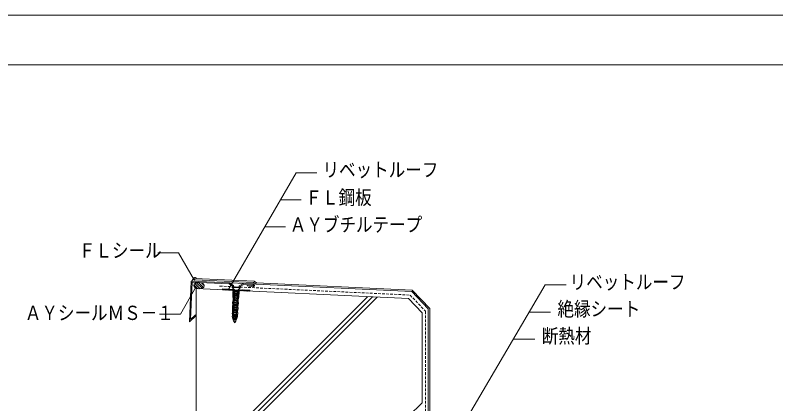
# Model space of a CAD drawing. Units: millimetres, scale not verified. Extents: x -1025 to 1025, y -485 to 485.
# Drawn here: x -513 to 328, y 55 to 485 of the extents above; entities that cross this region are included whole.
import ezdxf
from ezdxf.enums import TextEntityAlignment as Align

# ---------------------------------------------------------------- set-up
doc = ezdxf.new("R2010")
doc.units = ezdxf.units.MM
doc.header["$LTSCALE"] = 2.5
doc.linetypes.add('DASHED1', pattern=[1.8, 1.2, -0.6])
for name, color, linetype, lineweight in [('0-0', 7, 'Continuous', 18), ('1-0', 4, 'Continuous', 9), ('3-0', 5, 'Continuous', 18), ('5-0', 2, 'Continuous', 18), ('6-0', 4, 'Continuous', 9), ('8-0', 4, 'Continuous', 9), ('E-0', 7, 'Continuous', 18)]:
    doc.layers.add(name, color=color, linetype=linetype, lineweight=lineweight)
doc.styles.add('ＭＳ ゴシック', font='')
doc.styles.get('ＭＳ ゴシック').set_extended_font_data('MS Gothic')

msp = doc.modelspace()

# ---------------------------------------------------------------- linework, layer by layer
at = {"layer": '0-0'}
for p, q in [((-312.935, 182.297), (-312.935, -449.56)), ((-312.935, -16.294), (-123.234, 173.407)), ((-312.935, -21.951), (-117.83, 173.154)), ((-312.935, -27.608), (-112.426, 172.901)), ((-62.935, 155.582), (-62.935, 55.96)), ((-77.935, 40.96), (-62.935, 55.96))]:
    msp.add_line(p, q, dxfattribs=at)
msp.add_lwpolyline([(-312.935, 182.297), (-77.919, 171.284), (-62.935, 155.582)], dxfattribs=at)
at = {"layer": '1-0', "color": 3, "lineweight": 18}
for p, q in [((-248.776, 190.401), (-246.085, 188.675)), ((-246.085, 188.675), (-73.673, 180.595)), ((-74.344, 179.125), (-55.935, 159.834)), ((-73.673, 180.595), (-54.436, 160.435)), ((-54.436, 160.435), (-54.436, -284.611)), ((-55.935, 159.834), (-55.935, -284.676))]:
    msp.add_line(p, q, dxfattribs=at)
at = {"layer": '1-0', "color": 3, "linetype": 'DASHED1', "lineweight": 18}
for p, q in [((-286.841, 185.079), (-76.131, 175.204)), ((-76.131, 175.204), (-58.936, 157.184)), ((-58.936, 157.184), (-58.936, -306.041))]:
    msp.add_line(p, q, dxfattribs=at)
at = {"layer": '1-0'}
for p, q in [((-272.32, 173.386), (-272.076, 178.58)), ((-272.298, 179.942), (-272.277, 180.392)), ((-264.956, 179.598), (-272.298, 179.942)), ((-271.553, 179.057), (-272.298, 179.942)), ((-264.935, 180.048), (-272.277, 180.392)), ((-271.454, 179.052), (-272.076, 178.58)), ((-271.923, 171.165), (-271.586, 178.357)), ((-265.864, 176.988), (-271.638, 177.259)), ((-265.812, 178.087), (-271.586, 178.357)), ((-265.78, 178.786), (-271.553, 179.057)), ((-271.486, 178.352), (-271.454, 179.052)), ((-271.034, 171.123), (-270.749, 177.217)), ((-268.949, 178.234), (-268.916, 178.933)), ((-268.949, 178.234), (-268.69, 178.422)), ((-268.45, 178.21), (-268.69, 178.422)), ((-268.45, 178.21), (-268.417, 178.91)), ((-267.426, 176.556), (-267.402, 177.06)), ((-267.126, 176.542), (-267.102, 177.046)), ((-267.038, 170.936), (-266.753, 177.03)), ((-266.149, 170.894), (-265.812, 178.087)), ((-265.912, 178.091), (-265.88, 178.791)), ((-265.304, 178.263), (-265.88, 178.791)), ((-265.78, 178.786), (-264.956, 179.598)), ((-265.547, 173.069), (-265.304, 178.263)), ((-264.956, 179.598), (-264.935, 180.048)), ((-271.909, 171.465), (-272.32, 173.386)), ((-272.274, 167.377), (-271.762, 171.157)), ((-271.252, 168.531), (-272.265, 168.578)), ((-271.202, 169.129), (-272.185, 169.175)), ((-271.151, 169.728), (-272.103, 169.772)), ((-271.101, 170.326), (-272.022, 170.369)), ((-271.051, 170.924), (-271.942, 170.966)), ((-271.034, 171.123), (-271.923, 171.165)), ((-270.95, 172.921), (-271.839, 172.963)), ((-270.922, 173.521), (-271.811, 173.562)), ((-270.899, 174.02), (-271.788, 174.062)), ((-270.875, 174.52), (-271.764, 174.561)), ((-270.851, 175.019), (-271.741, 175.061)), ((-270.828, 175.519), (-271.717, 175.56)), ((-270.778, 176.017), (-271.694, 176.06)), ((-270.781, 176.517), (-271.671, 176.559)), ((-271.353, 167.334), (-271.034, 171.123)), ((-270.68, 171.202), (-270.638, 172.106)), ((-270.338, 172.092), (-270.638, 172.106)), ((-270.614, 172.605), (-270.572, 173.509)), ((-270.315, 172.591), (-270.614, 172.605)), ((-270.38, 171.188), (-270.338, 172.092)), ((-270.315, 172.591), (-270.272, 173.495)), ((-270.137, 170.083), (-268.25, 168.736)), ((-269.963, 170.327), (-268.076, 168.98)), ((-269.927, 174.572), (-267.922, 175.738)), ((-269.776, 174.313), (-267.772, 175.478)), ((-267.076, 167.13), (-267.038, 170.936)), ((-266.051, 168.287), (-267.064, 168.334)), ((-266.075, 168.889), (-267.058, 168.935)), ((-266.1, 169.491), (-267.052, 169.535)), ((-266.15, 170.694), (-267.047, 170.736)), ((-266.125, 170.093), (-267.046, 170.136)), ((-266.149, 170.894), (-267.038, 170.936)), ((-266.065, 172.692), (-266.954, 172.734)), ((-266.037, 173.292), (-266.926, 173.333)), ((-266.014, 173.791), (-266.903, 173.833)), ((-265.99, 174.291), (-266.88, 174.333)), ((-265.967, 174.79), (-266.856, 174.832)), ((-265.943, 175.29), (-266.832, 175.331)), ((-265.92, 175.789), (-266.809, 175.831)), ((-265.897, 176.288), (-266.786, 176.33)), ((-266.154, 167.091), (-266.311, 170.902)), ((-265.547, 173.069), (-266.135, 171.194)), ((-271.529, 161.636), (-272.602, 161.686)), ((-271.516, 162.236), (-272.581, 162.286)), ((-271.502, 162.836), (-272.568, 162.886)), ((-271.49, 163.436), (-272.555, 163.486)), ((-271.476, 164.036), (-272.542, 164.086)), ((-271.463, 164.637), (-272.529, 164.686)), ((-271.45, 165.237), (-272.516, 165.286)), ((-272.515, 165.687), (-272.436, 167.385)), ((-271.442, 165.636), (-272.515, 165.687)), ((-272.486, 156.175), (-272.482, 159.979)), ((-272.442, 161.679), (-272.354, 165.679)), ((-271.353, 167.334), (-272.436, 167.385)), ((-271.303, 167.933), (-272.346, 167.981)), ((-271.611, 156.134), (-271.608, 159.938)), ((-271.529, 161.636), (-271.442, 165.636)), ((-271.442, 165.636), (-271.352, 167.343)), ((-271.195, 160.214), (-271.087, 162.522)), ((-270.895, 160.2), (-270.787, 162.507)), ((-270.442, 163.584), (-268.437, 164.75)), ((-270.291, 163.325), (-268.286, 164.49)), ((-267.941, 165.568), (-267.833, 167.875)), ((-267.641, 165.554), (-267.533, 167.861)), ((-267.433, 161.444), (-267.146, 165.435)), ((-266.36, 161.394), (-267.433, 161.444)), ((-266.325, 161.993), (-267.39, 162.043)), ((-266.282, 162.592), (-267.331, 162.641)), ((-266.239, 163.19), (-267.304, 163.24)), ((-266.196, 163.789), (-267.261, 163.839)), ((-266.152, 164.387), (-267.218, 164.438)), ((-266.109, 164.986), (-267.175, 165.036)), ((-267.146, 165.435), (-267.076, 167.13)), ((-266.072, 165.385), (-267.146, 165.435)), ((-265.993, 167.083), (-267.076, 167.134)), ((-266.026, 167.685), (-267.07, 167.734)), ((-266.521, 161.401), (-266.233, 165.392)), ((-266.478, 159.697), (-266.36, 161.394)), ((-266.072, 165.385), (-265.993, 167.083)), ((-272.201, 148.353), (-272.941, 151.791)), ((-271.817, 151.739), (-272.941, 151.791)), ((-271.792, 152.288), (-272.841, 152.338)), ((-272.82, 154.389), (-272.735, 156.187)), ((-271.696, 154.336), (-272.82, 154.389)), ((-271.768, 152.788), (-272.817, 152.837)), ((-271.745, 153.287), (-272.794, 153.336)), ((-271.721, 153.786), (-272.77, 153.836)), ((-271.611, 156.134), (-272.735, 156.187)), ((-271.606, 156.734), (-272.719, 156.786)), ((-271.601, 157.335), (-272.702, 157.387)), ((-272.692, 151.78), (-272.57, 154.377)), ((-271.596, 157.935), (-272.684, 157.986)), ((-271.591, 158.536), (-272.667, 158.586)), ((-271.609, 159.137), (-272.65, 159.186)), ((-271.608, 159.638), (-272.635, 159.686)), ((-271.817, 151.739), (-271.696, 154.336)), ((-271.363, 153.423), (-271.372, 153.24)), ((-269.973, 151.052), (-271.282, 152.93)), ((-269.949, 151.551), (-271.272, 153.449)), ((-270.652, 159.095), (-268.959, 157.886)), ((-270.478, 159.339), (-268.784, 158.13)), ((-270.066, 152.257), (-270.058, 152.431)), ((-269.767, 152.243), (-270.066, 152.257)), ((-269.973, 151.052), (-268.493, 152.799)), ((-269.949, 151.551), (-268.454, 153.317)), ((-269.767, 152.243), (-269.759, 152.417)), ((-269.413, 153.494), (-269.158, 153.642)), ((-269.262, 153.235), (-269.007, 153.383)), ((-268.661, 154.46), (-268.541, 157.025)), ((-268.366, 153.282), (-268.375, 153.099)), ((-268.362, 154.446), (-268.242, 157.011)), ((-268.072, 151.563), (-267.95, 154.161)), ((-266.948, 151.511), (-268.072, 151.563)), ((-266.997, 152.064), (-268.046, 152.113)), ((-266.974, 152.563), (-268.022, 152.612)), ((-268.006, 148.156), (-266.948, 151.511)), ((-266.95, 153.062), (-267.999, 153.112)), ((-266.927, 153.562), (-267.976, 153.611)), ((-266.826, 154.108), (-267.95, 154.161)), ((-267.865, 155.959), (-267.513, 159.746)), ((-266.742, 155.906), (-267.865, 155.959)), ((-266.715, 156.505), (-267.815, 156.557)), ((-266.673, 157.104), (-267.764, 157.155)), ((-266.632, 157.703), (-267.712, 157.753)), ((-266.59, 158.301), (-267.661, 158.352)), ((-266.548, 158.9), (-267.587, 158.949)), ((-266.514, 159.399), (-267.549, 159.448)), ((-266.478, 159.697), (-267.513, 159.746)), ((-267.197, 151.522), (-267.076, 154.119)), ((-266.991, 155.917), (-266.727, 159.709)), ((-266.826, 154.108), (-266.742, 155.906)), ((-268.006, 148.156), (-272.201, 148.353)), ((-271.471, 151.125), (-271.479, 150.942)), ((-270.08, 148.754), (-271.39, 150.633)), ((-270.057, 149.254), (-271.38, 151.151)), ((-270.08, 148.754), (-268.601, 150.502)), ((-270.057, 149.254), (-268.562, 151.019)), ((-268.474, 150.984), (-268.483, 150.802))]:
    msp.add_line(p, q, dxfattribs=at)
at = {"layer": '1-0', "color": 3, "lineweight": 18}
msp.add_lwpolyline([(-74.344, 179.125), (-246.557, 187.195), (-249.247, 188.922), (-314.279, 191.969), (-314.209, 193.467), (-248.776, 190.401)], dxfattribs=at)
at = {"layer": '1-0'}
for points in [[(-268.417, 178.91), (-268.69, 178.422), (-268.916, 178.933)], [(-271.608, 159.938), (-272.644, 159.987), (-272.602, 161.686)]]:
    msp.add_lwpolyline(points, dxfattribs=at)
for centre, radius, start, end in [((-269.382, 171.141), 1.3, 177.31701, 234.45901), ((-269.274, 173.449), 1.3, 120.17501, 177.31701), ((-269.382, 171.141), 1, 177.31701, 234.45901), ((-269.274, 173.449), 1, 120.17501, 177.31701), ((-268.832, 167.922), 1, 357.31701, 54.45901), ((-268.832, 167.922), 1.3, 357.31701, 54.45901), ((-268.425, 176.603), 1, 300.17501, 357.31701), ((-268.425, 176.603), 1.3, 300.17501, 357.31701), ((-269.897, 160.153), 1.3, 177.31701, 234.45901), ((-269.788, 162.46), 1.3, 120.17501, 177.31701), ((-269.897, 160.153), 1, 177.31701, 234.45901), ((-269.788, 162.46), 1, 120.17501, 177.31701), ((-268.94, 165.615), 1, 300.17501, 357.31701), ((-268.94, 165.615), 1.3, 300.17501, 357.31701), ((-270.872, 153.216), 0.5, 177.31701, 214.88601), ((-271.313, 153.42), 0.05, 34.88601, 177.31701), ((-268.76, 152.37), 1.3, 120.17501, 177.31701), ((-268.76, 152.37), 1, 120.17501, 177.31701), ((-269.661, 154.507), 1, 300.17501, 357.31701), ((-269.661, 154.507), 1.3, 300.17501, 357.31701), ((-269.54, 157.072), 1, 357.31701, 54.45901), ((-269.54, 157.072), 1.3, 357.31701, 54.45901), ((-268.875, 153.123), 0.5, 319.74801, 357.31701), ((-268.416, 153.284), 0.05, 357.31701, 139.74801), ((-270.98, 150.919), 0.5, 177.31701, 214.88601), ((-271.421, 151.123), 0.05, 34.88601, 177.31701), ((-268.982, 150.825), 0.5, 319.74801, 357.31701), ((-268.524, 150.987), 0.05, 357.31701, 139.74801)]:
    msp.add_arc(centre, radius, start, end, dxfattribs=at)
at = {"layer": '3-0'}
for p, q in [((-315.322, 194.353), (-317.728, 190.631)), ((-311.246, 182.321), (-315.372, 186.446)), ((-308.465, 182.191), (-314.222, 187.949)), ((-306.329, 182.707), (-312.428, 188.806)), ((-304.711, 183.741), (-310.116, 189.145)), ((-303.937, 185.618), (-306.96, 188.641)), ((-283.589, 180.922), (-283.543, 181.921)), ((-282.687, 181.881), (-283.583, 181.065)), ((-270.797, 181.323), (-283.543, 181.921)), ((-281.804, 181.839), (-282.849, 180.887)), ((-280.921, 181.798), (-281.966, 180.846)), ((-280.038, 181.757), (-281.084, 180.804)), ((-279.155, 181.715), (-280.201, 180.763)), ((-278.272, 181.674), (-279.318, 180.722)), ((-277.389, 181.633), (-278.435, 180.68)), ((-276.506, 181.591), (-277.552, 180.639)), ((-275.623, 181.55), (-276.669, 180.598)), ((-274.74, 181.508), (-275.786, 180.556)), ((-273.858, 181.467), (-274.903, 180.515)), ((-272.975, 181.425), (-274.02, 180.474)), ((-272.092, 181.384), (-273.137, 180.432)), ((-271.209, 181.343), (-272.255, 180.391)), ((-270.586, 181.065), (-271.371, 180.349)), ((-270.441, 180.351), (-270.489, 180.308)), ((-266.765, 180.178), (-266.723, 180.131)), ((-266.555, 180.876), (-265.84, 180.09)), ((-266.321, 181.114), (-253.575, 180.516)), ((-265.909, 181.094), (-264.957, 180.049)), ((-265.026, 181.053), (-264.074, 180.007)), ((-264.143, 181.012), (-263.191, 179.966)), ((-263.26, 180.97), (-262.308, 179.925)), ((-262.377, 180.929), (-261.425, 179.883)), ((-261.495, 180.888), (-260.542, 179.842)), ((-260.612, 180.846), (-259.659, 179.8)), ((-259.728, 180.805), (-258.776, 179.759)), ((-258.846, 180.764), (-257.894, 179.718)), ((-257.963, 180.722), (-257.011, 179.676)), ((-257.08, 180.681), (-256.128, 179.635)), ((-256.197, 180.639), (-255.245, 179.594)), ((-255.314, 180.598), (-254.362, 179.552)), ((-254.431, 180.556), (-253.615, 179.661)), ((-253.622, 179.518), (-253.575, 180.516))]:
    msp.add_line(p, q, dxfattribs=at)
for points in [[(-283.589, 180.922), (-270.444, 180.306), (-270.435, 180.492)], [(-253.622, 179.518), (-266.768, 180.133), (-266.759, 180.319)]]:
    msp.add_lwpolyline(points, dxfattribs=at)
msp.add_arc((-314.174, 192.715), 2, 19.341, 125.002, dxfattribs=at)
msp.add_ellipse((-309.7, 185.644), major_axis=(-5.765, 0.27), ratio=0.605575, dxfattribs=at)
at = {"layer": '5-0'}
for p, q in [((-320.278, 145.701), (-318.172, 190.651)), ((-319.055, 148.302), (-317.125, 189.501)), ((-318.172, 190.651), (-249.747, 187.445)), ((-317.125, 189.501), (-276.465, 187.596)), ((-271.415, 184.356), (-276.465, 187.596)), ((-271.356, 185.624), (-276.119, 188.681)), ((-271.356, 185.624), (-271.415, 184.356)), ((-265.422, 184.075), (-260.091, 186.828)), ((-265.362, 185.344), (-265.422, 184.075)), ((-265.362, 185.344), (-260.334, 187.941)), ((-260.091, 186.828), (-249.798, 186.346)), ((-256.157, 186.636), (-256.343, 185.552)), ((-249.887, 184.448), (-256.343, 185.552)), ((-249.79, 185.547), (-256.157, 186.636)), ((-320.278, 145.701), (-312.884, 152.433))]:
    msp.add_line(p, q, dxfattribs=at)
msp.add_lwpolyline([(-319.055, 148.302), (-313.625, 153.246), (-312.884, 152.433)], dxfattribs=at)
for radius, start in [(1.5, 267.317), (0.4, 273.911)]:
    msp.add_arc((-249.817, 185.947), radius, start, 87.317, dxfattribs=at)
at = {"layer": '6-0'}
for p, q in [((-272.913, 184.426), (-272.948, 183.687)), ((-270.695, 181.212), (-272.948, 183.687)), ((-263.923, 184.005), (-272.913, 184.426)), ((-267.14, 177.357), (-271.116, 176.321)), ((-266.425, 176.994), (-271.116, 176.321)), ((-267.405, 179.163), (-271.027, 178.219)), ((-270.435, 180.492), (-270.49, 179.307)), ((-266.815, 179.135), (-270.49, 179.307)), ((-266.74, 180.733), (-270.416, 180.905)), ((-270.316, 177.857), (-270.379, 176.513)), ((-270.249, 179.296), (-270.29, 178.411)), ((-267.166, 176.802), (-267.229, 175.46)), ((-267.077, 178.7), (-267.14, 177.357)), ((-266.425, 176.994), (-267.14, 177.357)), ((-266.759, 180.319), (-266.815, 179.135)), ((-266.337, 178.892), (-266.815, 179.135)), ((-266.433, 181.012), (-263.958, 183.266)), ((-267.492, 169.763), (-271.468, 168.728)), ((-266.777, 169.401), (-271.468, 168.728)), ((-267.407, 171.66), (-271.383, 170.625)), ((-266.692, 171.298), (-271.383, 170.625)), ((-267.318, 173.561), (-271.294, 172.525)), ((-266.603, 173.198), (-271.294, 172.525)), ((-267.225, 175.46), (-271.201, 174.425)), ((-266.51, 175.097), (-271.201, 174.425)), ((-270.761, 168.365), (-270.824, 167.021)), ((-270.672, 170.262), (-270.735, 168.919)), ((-270.583, 172.163), (-270.646, 170.816)), ((-270.494, 174.064), (-270.557, 172.718)), ((-270.405, 175.959), (-270.468, 174.615)), ((-267.522, 169.207), (-267.585, 167.864)), ((-267.433, 171.105), (-267.496, 169.763)), ((-266.777, 169.401), (-267.492, 169.763)), ((-267.344, 173.006), (-267.407, 171.66)), ((-266.692, 171.298), (-267.407, 171.66)), ((-267.255, 174.904), (-267.318, 173.561)), ((-266.603, 173.198), (-267.318, 173.561)), ((-266.51, 175.097), (-267.225, 175.46)), ((-267.941, 160.267), (-271.917, 159.231)), ((-267.226, 159.904), (-271.917, 159.231)), ((-267.852, 162.165), (-271.828, 161.129)), ((-267.137, 161.802), (-271.828, 161.129)), ((-267.763, 164.063), (-271.739, 163.027)), ((-267.048, 163.7), (-271.739, 163.027)), ((-267.674, 165.964), (-271.65, 164.928)), ((-266.959, 165.601), (-271.65, 164.928)), ((-267.585, 167.864), (-271.561, 166.829)), ((-266.87, 167.502), (-271.561, 166.829)), ((-271.117, 160.767), (-271.18, 159.423)), ((-271.028, 162.665), (-271.091, 161.321)), ((-270.939, 164.565), (-271.002, 163.219)), ((-270.85, 166.466), (-270.913, 165.12)), ((-267.878, 161.61), (-267.941, 160.267)), ((-267.226, 159.904), (-267.941, 160.267)), ((-267.789, 163.508), (-267.852, 162.165)), ((-267.137, 161.802), (-267.852, 162.165)), ((-267.7, 165.408), (-267.763, 164.063)), ((-267.048, 163.7), (-267.763, 164.063)), ((-267.611, 167.309), (-267.674, 165.964)), ((-266.959, 165.601), (-267.674, 165.964)), ((-266.87, 167.502), (-267.585, 167.864)), ((-268.297, 152.675), (-272.273, 151.64)), ((-267.582, 152.313), (-272.273, 151.64)), ((-268.208, 154.573), (-272.183, 153.538)), ((-267.493, 154.211), (-272.183, 153.538)), ((-268.119, 156.471), (-272.095, 155.436)), ((-267.404, 156.109), (-272.095, 155.436)), ((-268.026, 158.37), (-272.002, 157.335)), ((-267.311, 158.008), (-272.002, 157.335)), ((-271.473, 153.175), (-271.536, 151.832)), ((-271.384, 155.073), (-271.447, 153.73)), ((-271.295, 156.974), (-271.358, 155.628)), ((-271.206, 158.869), (-271.269, 157.525)), ((-268.323, 152.12), (-268.386, 150.778)), ((-268.234, 154.018), (-268.297, 152.675)), ((-267.582, 152.313), (-268.297, 152.675)), ((-268.145, 155.916), (-268.208, 154.573)), ((-267.493, 154.211), (-268.208, 154.573)), ((-268.056, 157.814), (-268.119, 156.471)), ((-267.404, 156.109), (-268.119, 156.471)), ((-267.967, 159.712), (-268.03, 158.369)), ((-267.311, 158.008), (-268.026, 158.37)), ((-268.386, 150.778), (-272.361, 149.742)), ((-267.671, 150.415), (-272.361, 149.742)), ((-268.488, 148.88), (-272.21, 147.881)), ((-271.562, 151.278), (-271.625, 149.934)), ((-268.532, 146.647), (-271.597, 146.207)), ((-267.774, 148.518), (-268.488, 148.88)), ((-268.411, 150.222), (-268.457, 149.252)), ((-267.671, 150.415), (-268.386, 150.778))]:
    msp.add_line(p, q, dxfattribs=at)
for points in [[(-263.923, 184.005), (-263.958, 183.266), (-272.948, 183.687)], [(-271.116, 176.321), (-270.405, 175.959), (-266.425, 176.994)], [(-271.468, 168.728), (-270.757, 168.365), (-266.777, 169.401)], [(-271.383, 170.625), (-270.672, 170.262), (-266.692, 171.298)], [(-271.294, 172.525), (-270.583, 172.163), (-266.603, 173.198)], [(-271.201, 174.425), (-270.49, 174.062), (-266.51, 175.097)], [(-271.917, 159.231), (-271.206, 158.869), (-267.226, 159.904)], [(-271.828, 161.129), (-271.117, 160.767), (-267.137, 161.802)], [(-271.739, 163.027), (-271.028, 162.665), (-267.048, 163.7)], [(-271.65, 164.928), (-270.939, 164.565), (-266.959, 165.601)], [(-271.561, 166.829), (-270.85, 166.466), (-266.87, 167.502)], [(-272.273, 151.64), (-271.562, 151.278), (-267.582, 152.313)], [(-272.183, 153.538), (-271.473, 153.175), (-267.493, 154.211)], [(-272.095, 155.436), (-271.384, 155.073), (-267.404, 156.109)], [(-272.002, 157.335), (-271.291, 156.972), (-267.311, 158.008)], [(-272.361, 149.742), (-271.65, 149.38), (-267.671, 150.415)], [(-268.886, 146.992), (-271.597, 146.207), (-271.05, 145.817)], [(-271.05, 145.817), (-268.532, 146.647), (-268.886, 146.992)]]:
    msp.add_lwpolyline(points, dxfattribs=at)
for points in [[(-266.337, 178.892), (-271.027, 178.219), (-270.316, 177.857)], [(-271.504, 147.522), (-267.774, 148.518), (-272.21, 147.881)]]:
    msp.add_lwpolyline(points, close=True, dxfattribs=at)
for centre, radius, start, end in [((-271.434, 180.538), 1, 357.31701, 42.31701), ((-265.76, 180.272), 1, 132.31701, 177.31701), ((-262.271, 149.129), 9.383, 178.47001, 186.61901), ((-262.271, 149.129), 9.383, 189.87501, 197.45001), ((-262.271, 149.129), 9.383, 200.66901, 211.26801), ((-277.82, 149.858), 9.383, 323.36601, 338.82801), ((-277.82, 149.858), 9.383, 342.21801, 350.48201), ((-277.82, 149.858), 9.383, 354.02101, 356.29801)]:
    msp.add_arc(centre, radius, start, end, dxfattribs=at)
at = {"layer": '8-0'}
msp.add_lwpolyline([(1025, 430), (1025, 485), (-1025, 485), (-1025, 430)], dxfattribs=at)
msp.add_lwpolyline([(1025, 430), (1025, -485), (-1025, -485), (-1025, 430)], close=True, dxfattribs=at)
at = {"layer": 'E-0'}
for p, q in [((-276.478, 182.074), (-202.28, 310.588)), ((-202.28, 310.588), (-179.186, 310.588)), ((-219.601, 280.588), (-196.507, 280.588)), ((-236.922, 250.588), (-213.828, 250.588)), ((-69.497, -56.873), (73.463, 186.412)), ((73.463, 186.412), (96.557, 186.412)), ((56.143, 156.412), (79.237, 156.412)), ((38.822, 126.412), (61.916, 126.412))]:
    msp.add_line(p, q, dxfattribs=at)
for points in [[(-314.644, 191.427), (-332.261, 221.941), (-355.355, 221.941)], [(-312.666, 184.52), (-330.283, 154.007), (-353.377, 154.007)]]:
    msp.add_lwpolyline(points, dxfattribs=at)

# ---------------------------------------------------------------- texts
at = {"layer": 'E-0', "style": 'ＭＳ ゴシック', "width": 0.85}
for s, p in [('リベットルーフ', (-173.01, 301.303)), ('ＦＬ鋼板', (-191.875, 270.591)), ('ＡＹブチルテープ', (-209.196, 240.591)), ('ＦＬシール', (-442.584, 211.944)), ('リベットルーフ', (100.432, 176.993)), ('絶縁シート', (86.948, 147.214)), ('ＡＹシールＭＳ－１', (-502.35, 142.864)), ('断熱材', (69.628, 117.214))]:
    msp.add_text(s, height=15.79, dxfattribs=at).set_placement(p, align=Align.BOTTOM_LEFT)

doc.saveas('drawing.dxf')
